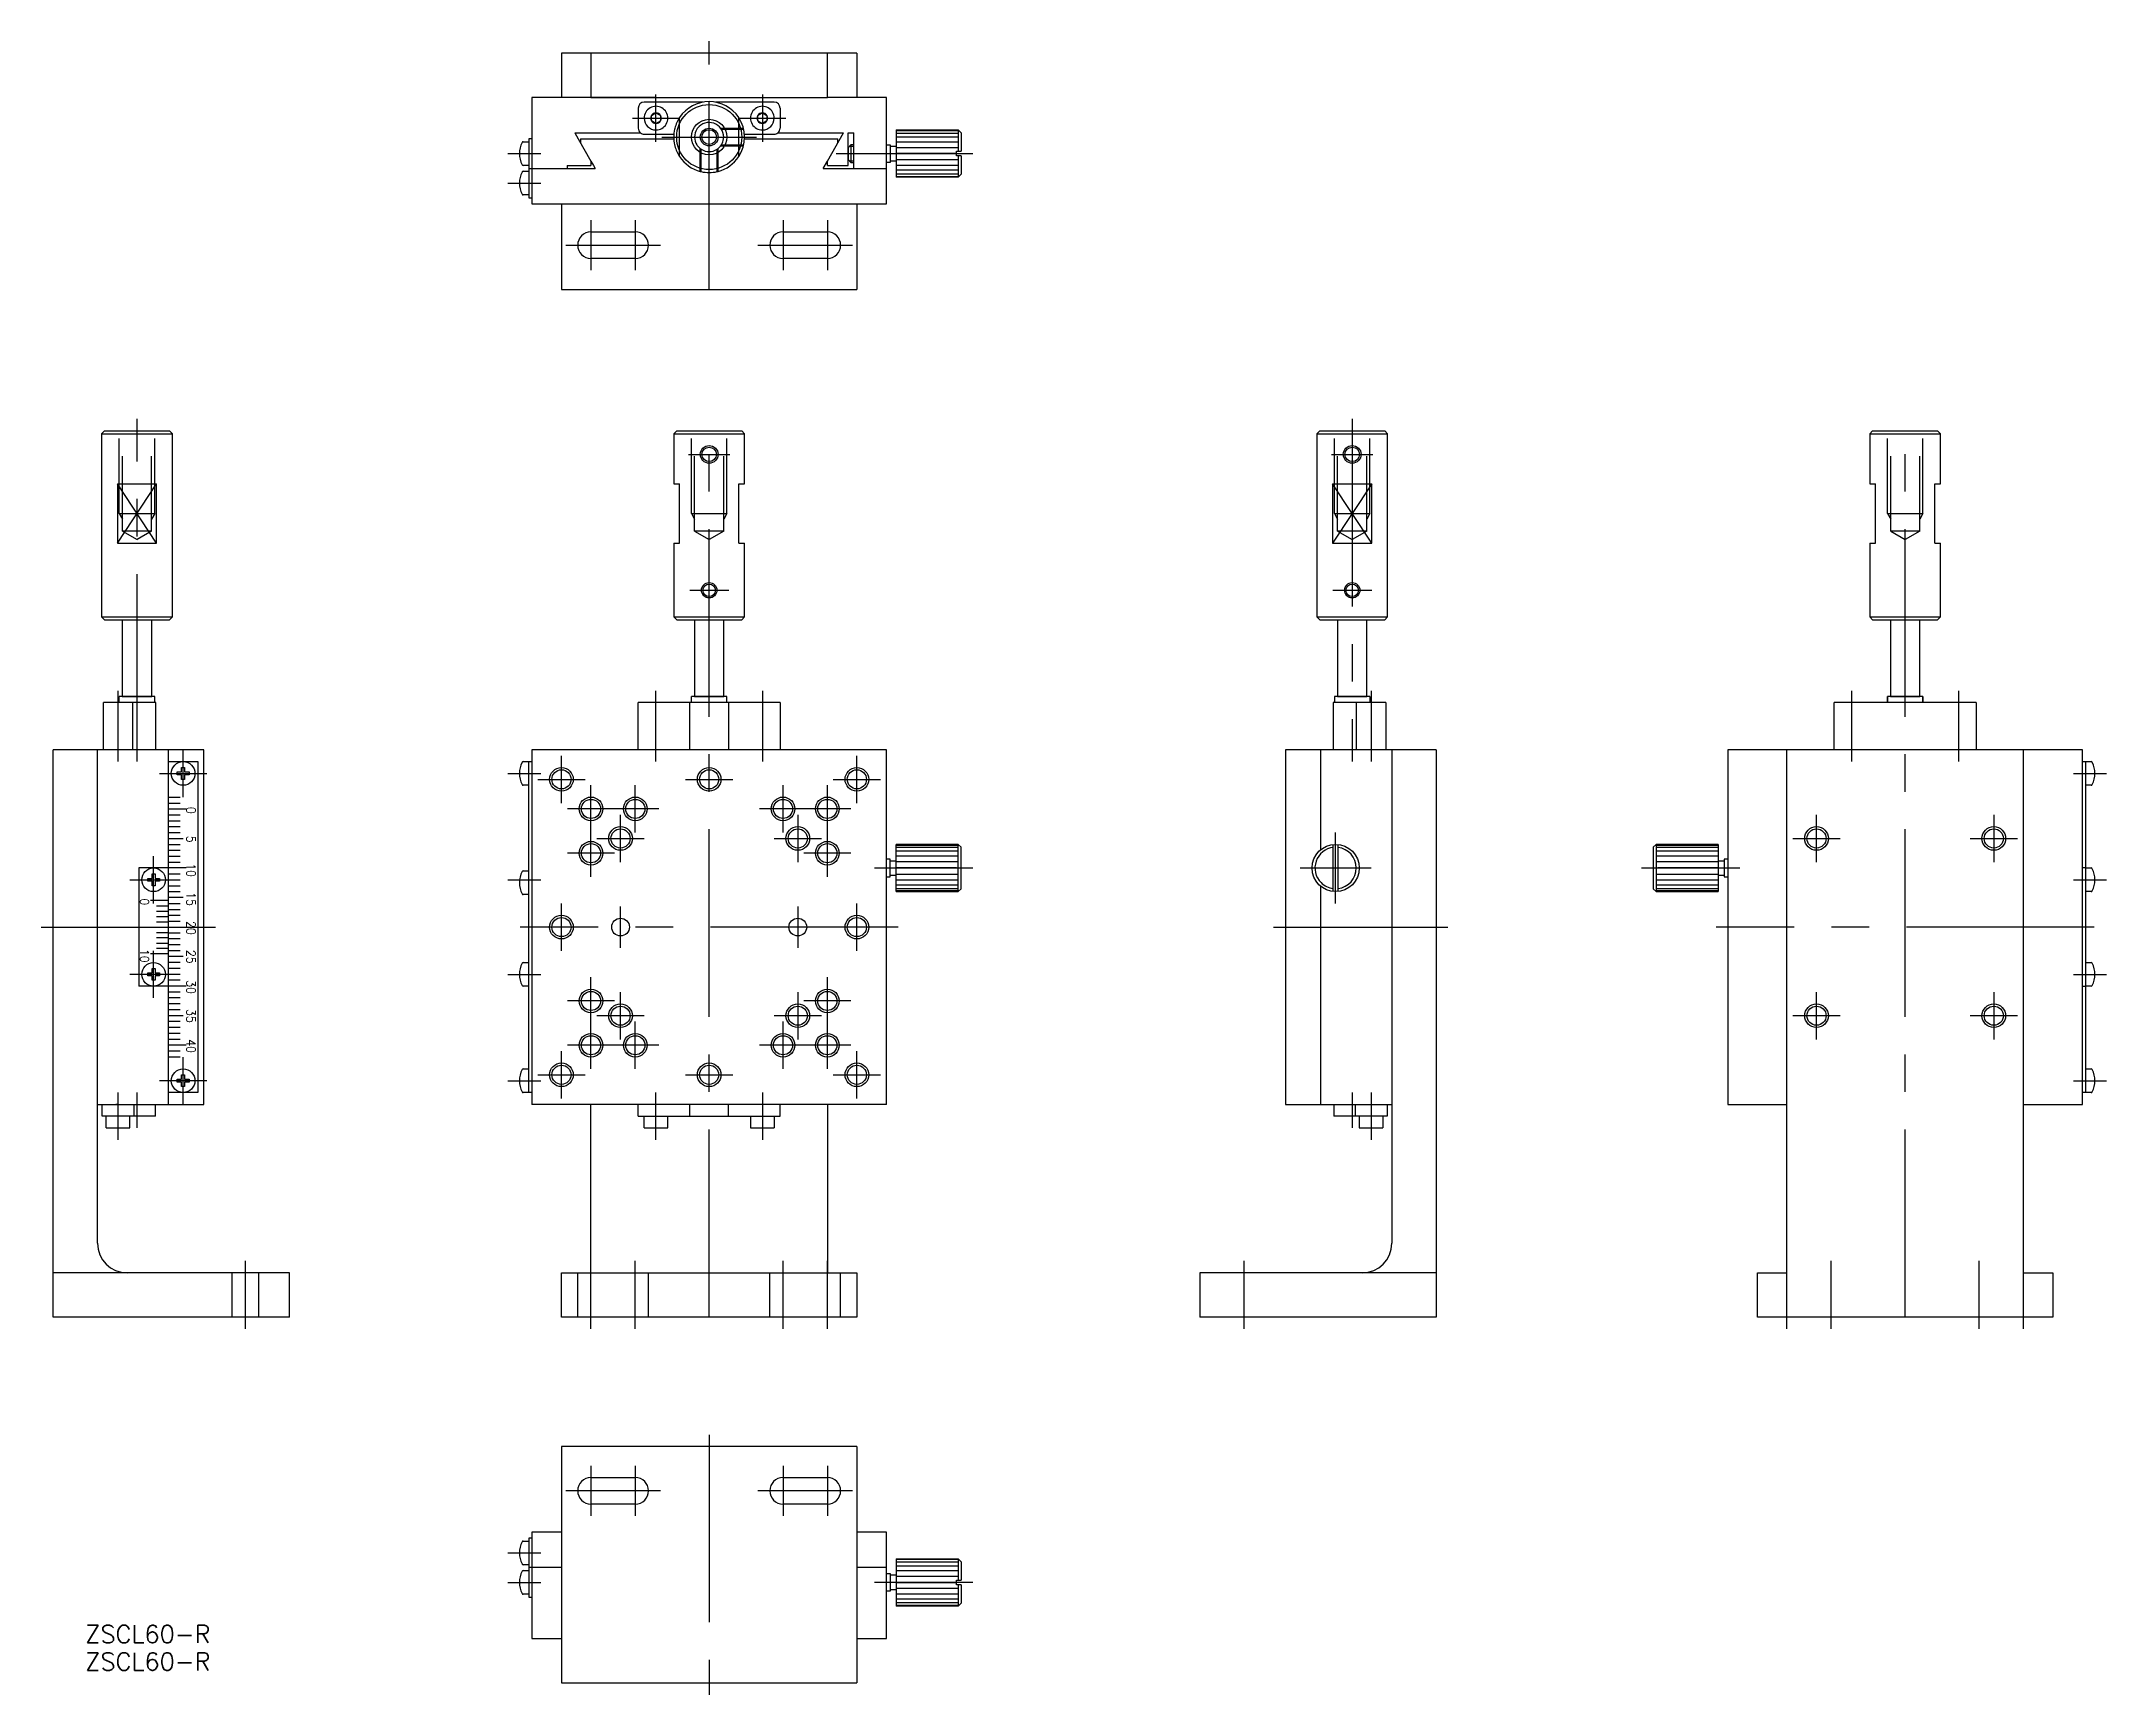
# Model space of a CAD drawing. Extents: x -113 to 237, y -130 to 150.
import ezdxf

# ---------------------------------------------------------------- set-up
doc = ezdxf.new("R2010")
doc.units = 0
doc.linetypes.add('CENTER', pattern=[50.8, 31.75, -6.35, 6.35, -6.35])
doc.linetypes.add('DASHED', pattern=[19.05, 12.7, -6.35])
doc.layers.get('0').update_dxf_attribs({"linetype": 'CONTINUOUS'})
doc.layers.add('CENTER', color=1, linetype='CENTER')
doc.styles.add('CONVERTER_2', font='txt.shx', dxfattribs={"width": 0.9})
doc.styles.get("Standard").update_dxf_attribs({"font": 'txt.shx', "height": 3, "bigfont": 'bigfont.shx'})

msp = doc.modelspace()

# ---------------------------------------------------------------- linework, layer by layer
at = {"color": 7, "linetype": 'CONTINUOUS'}
for p, q in [((25, 147.9), (-25, 147.9)), ((-25, 147.9), (-25, 140.4)), ((-20, 147.9), (-20, 140.4)), ((20, 140.4), (20, 147.9)), ((25, 147.9), (25, 140.4)), ((-30, 140.4), (-30, 127.9)), ((-20, 140.4), (-30, 140.4)), ((-20, 140.4), (20, 140.4)), ((-9, 140.4), (-20, 140.4)), ((30, 140.4), (20, 140.4)), ((30, 128.4), (30, 140.4)), ((-12, 138.6), (-12, 135.2)), ((-1.09, 139.6), (-11, 139.6)), ((-9.78, 137.35), (-9, 137.8)), ((-9.78, 136.45), (-9.78, 137.35)), ((-9, 136), (-9.78, 136.45)), ((-9, 137.8), (-8.22, 137.35)), ((-9, 136), (-8.22, 136.45)), ((-8.22, 137.35), (-8.22, 136.45)), ((11, 139.6), (1.09, 139.6)), ((8.22, 137.35), (9, 137.8)), ((8.22, 136.45), (8.22, 137.35)), ((8.22, 136.45), (9, 136)), ((9, 137.8), (9.78, 137.35)), ((9.78, 136.45), (9, 136)), ((9.78, 137.35), (9.78, 136.45)), ((12, 138.6), (12, 135.2)), ((-31.49, 132.9), (-30.5, 132.9)), ((-30.5, 133.4), (-30.5, 128.4)), ((-30, 133.4), (-30.5, 133.4)), ((-22.75, 134.4), (-11.6, 134.4)), ((-22.75, 134.4), (-22.17, 133.4)), ((-22.17, 133.4), (-20, 129.64)), ((-21.75, 133.4), (-6, 133.4)), ((-21.75, 133.4), (-21.75, 132.67)), ((-11, 134.2), (-5.96, 134.2)), ((5.96, 134.2), (11, 134.2)), ((6, 133.4), (21.75, 133.4)), ((11.6, 134.4), (22.75, 134.4)), ((20, 129.64), (22.75, 134.4)), ((21.75, 132.67), (21.75, 133.4)), ((23.5, 128.9), (23.5, 134.4)), ((23.5, 134.4), (24.5, 134.4)), ((24.5, 128.4), (24.5, 134.4)), ((31.64, 134.9), (42.14, 134.9)), ((31.64, 134.9), (31.64, 132.13)), ((42.14, 134.77), (31.64, 134.77)), ((31.64, 134.37), (42.14, 134.37)), ((31.64, 133.73), (42.14, 133.73)), ((31.64, 132.9), (42.14, 132.9)), ((42.14, 134.9), (42.14, 131.3)), ((42.64, 134.4), (42.14, 134.9)), ((42.64, 134.4), (42.64, 131.3)), ((-20, 129.64), (-19.58, 128.9)), ((-20, 129.64), (-20, 128.9)), ((19.29, 128.4), (20, 129.64)), ((20, 128.9), (20, 129.64)), ((24, 132.4), (23.5, 131.9)), ((23.5, 131.9), (23.5, 129.9)), ((23.5, 130.9), (23.5, 131.9)), ((23.5, 129.9), (24, 129.4)), ((24, 132.4), (24, 129.4)), ((24.5, 132.4), (24, 132.4)), ((24, 129.4), (24.5, 129.4)), ((30, 132.4), (30.64, 132.4)), ((30.64, 129.4), (30, 129.4)), ((30, 128.9), (30, 129.4)), ((30.64, 132.4), (30.64, 129.4)), ((30.64, 132.13), (31.64, 132.13)), ((30.64, 129.68), (31.64, 129.68)), ((31.64, 132.13), (31.64, 130.9)), ((31.64, 131.94), (42.14, 131.94)), ((31.64, 130.9), (31.64, 129.68)), ((41.84, 130.9), (31.64, 130.9)), ((42.14, 129.87), (31.64, 129.87)), ((31.64, 129.68), (31.64, 127.04)), ((41.84, 130.9), (41.84, 131.3)), ((41.84, 131.3), (42.64, 131.3)), ((41.84, 130.5), (41.84, 130.9)), ((42.64, 130.5), (41.84, 130.5)), ((42.14, 130.5), (42.14, 126.9)), ((42.64, 130.5), (42.64, 127.4)), ((-30.5, 128.9), (-31.49, 128.9)), ((-31.49, 127.9), (-30.5, 127.9)), ((-30.5, 128.4), (-19.29, 128.4)), ((-30.5, 128.4), (-30.5, 123.4)), ((-30, 127.9), (-30, 126.4)), ((-30, 126.4), (-30, 122.4)), ((-24.04, 128.9), (-24.04, 128.4)), ((-24.04, 128.9), (-20, 128.9)), ((-19.58, 128.9), (-19.29, 128.4)), ((19.29, 128.4), (30, 128.4)), ((20, 128.9), (23.5, 128.9)), ((30, 122.4), (30, 128.4)), ((42.14, 128.9), (31.64, 128.9)), ((42.14, 128.07), (31.64, 128.07)), ((42.14, 127.44), (31.64, 127.44)), ((31.64, 127.04), (31.64, 126.9)), ((31.64, 127.04), (42.14, 127.04)), ((42.14, 126.9), (31.64, 126.9)), ((42.14, 126.9), (42.64, 127.4)), ((-30.5, 123.9), (-31.49, 123.9)), ((-30.5, 123.4), (-30, 123.4)), ((-30, 122.4), (30, 122.4)), ((-25, 122.4), (-25, 107.9)), ((25, 122.4), (25, 107.9)), ((-20, 117.65), (-12.5, 117.65)), ((12.5, 117.65), (20, 117.65)), ((-12.5, 113.15), (-20, 113.15)), ((20, 113.15), (12.5, 113.15)), ((-25, 107.9), (25, 107.9)), ((-102.32, 84), (-102.82, 83.5)), ((-102.32, 84), (-91.32, 84)), ((-99.82, 84), (-99.28, 84)), ((-99.28, 84), (-94.36, 84)), ((-94.36, 84), (-93.82, 84)), ((-90.82, 83.5), (-91.32, 84)), ((-5.5, 84), (-6, 83.5)), ((-5.5, 84), (-3, 84)), ((-3, 84), (-2.46, 84)), ((-2.46, 84), (2.46, 84)), ((2.46, 84), (3, 84)), ((3, 84), (5.5, 84)), ((6, 83.5), (5.5, 84)), ((103.32, 84), (102.82, 83.5)), ((103.32, 84), (114.32, 84)), ((105.82, 84), (106.36, 84)), ((106.36, 84), (111.28, 84)), ((111.28, 84), (111.82, 84)), ((114.82, 83.5), (114.32, 84)), ((196.9, 84), (196.4, 83.5)), ((196.9, 84), (207.9, 84)), ((199.4, 84), (199.95, 84)), ((199.95, 84), (204.86, 84)), ((204.86, 84), (205.4, 84)), ((208.4, 83.5), (207.9, 84)), ((-102.82, 83.5), (-90.82, 83.5)), ((-102.82, 83.5), (-102.82, 76)), ((-90.82, 76), (-90.82, 83.5)), ((-6, 83.5), (6, 83.5)), ((-6, 83.5), (-6, 76)), ((6, 76), (6, 83.5)), ((102.82, 83.5), (114.82, 83.5)), ((102.82, 83.5), (102.82, 76)), ((114.82, 76), (114.82, 83.5)), ((196.4, 83.5), (208.4, 83.5)), ((196.4, 83.5), (196.4, 76)), ((208.4, 76), (208.4, 83.5)), ((-102.82, 76), (-102.82, 52.5)), ((-100.14, 75), (-96.82, 75)), ((-100.14, 75), (-100.14, 65)), ((-96.82, 75), (-93.51, 75)), ((-93.51, 65), (-93.51, 75)), ((-90.82, 52.5), (-90.82, 76)), ((-6, 76), (-6, 75)), ((-6, 75), (-5, 75)), ((-5, 65), (-5, 75)), ((5, 75), (6, 75)), ((5, 65), (5, 75)), ((6, 75), (6, 76)), ((102.82, 76), (102.82, 52.5)), ((105.51, 75), (105.51, 65)), ((105.51, 75), (108.82, 75)), ((108.82, 75), (112.14, 75)), ((112.14, 65), (112.14, 75)), ((114.82, 52.5), (114.82, 76)), ((196.4, 76), (196.4, 75)), ((196.4, 75), (197.4, 75)), ((197.4, 65), (197.4, 75)), ((207.4, 65), (207.4, 75)), ((207.4, 75), (208.4, 75)), ((208.4, 75), (208.4, 76)), ((-100.14, 65), (-96.82, 65)), ((-96.82, 65), (-93.51, 65)), ((-6, 65), (-6, 52.5)), ((-6, 65), (-5, 65)), ((5, 65), (6, 65)), ((6, 52.5), (6, 65)), ((105.51, 65), (108.82, 65)), ((108.82, 65), (112.14, 65)), ((196.4, 65), (196.4, 52.5)), ((196.4, 65), (197.4, 65)), ((207.4, 65), (208.4, 65)), ((208.4, 52.5), (208.4, 65)), ((-102.82, 52.5), (-90.82, 52.5)), ((-102.82, 52.5), (-102.32, 52)), ((-91.32, 52), (-90.82, 52.5)), ((-6, 52.5), (6, 52.5)), ((-6, 52.5), (-5.5, 52)), ((5.5, 52), (6, 52.5)), ((102.82, 52.5), (114.82, 52.5)), ((102.82, 52.5), (103.32, 52)), ((114.32, 52), (114.82, 52.5)), ((196.4, 52.5), (208.4, 52.5)), ((196.4, 52.5), (196.9, 52)), ((207.9, 52), (208.4, 52.5)), ((-102.32, 52), (-91.32, 52)), ((-99.32, 52), (-99.32, 39)), ((-94.32, 39), (-94.32, 52)), ((-5.5, 52), (5.5, 52)), ((-2.5, 52), (-2.5, 39)), ((2.5, 39), (2.5, 52)), ((103.32, 52), (114.32, 52)), ((106.32, 52), (106.32, 39)), ((111.32, 39), (111.32, 52)), ((196.9, 52), (207.9, 52)), ((199.9, 52), (199.9, 39)), ((204.9, 39), (204.9, 52)), ((-93.82, 39), (-99.82, 39)), ((-93.82, 39), (-99.82, 39)), ((-99.82, 38), (-99.82, 39)), ((-99.32, 39), (-95.59, 39)), ((-99.32, 39), (-98.32, 39)), ((-99.32, 39), (-98.32, 39)), ((-99.32, 39), (-98.05, 39)), ((-98.32, 39), (-98.05, 39)), ((-98.32, 39), (-98.05, 39)), ((-98.05, 39), (-94.32, 39)), ((-95.59, 39), (-95.32, 39)), ((-95.59, 39), (-94.32, 39)), ((-95.59, 39), (-95.32, 39)), ((-95.32, 39), (-94.32, 39)), ((-95.32, 39), (-94.32, 39)), ((-93.82, 38), (-93.82, 39)), ((3, 39), (-3, 39)), ((3, 39), (-3, 39)), ((-3, 38), (-3, 39)), ((-2.5, 39), (-3, 39)), ((-2.5, 39), (-3, 39)), ((-3, 38), (-3, 39)), ((-2.5, 39), (1.23, 39)), ((2.5, 39), (-2.5, 39)), ((2.5, 39), (-2.5, 39)), ((-2.5, 39), (-1.23, 39)), ((-2.5, 39), (-1.5, 39)), ((-2.5, 39), (-1.5, 39)), ((-1.5, 39), (-1.23, 39)), ((-1.5, 39), (-1.23, 39)), ((1.23, 39), (1.5, 39)), ((1.23, 39), (2.5, 39)), ((1.23, 39), (1.5, 39)), ((1.5, 39), (2.5, 39)), ((1.5, 39), (2.5, 39)), ((3, 39), (2.5, 39)), ((3, 39), (2.5, 39)), ((3, 38), (3, 39)), ((3, 38), (3, 39)), ((111.82, 39), (105.82, 39)), ((105.82, 39), (105.82, 38)), ((106.32, 39), (110.05, 39)), ((106.32, 39), (107.59, 39)), ((106.32, 39), (107.32, 39)), ((106.32, 39), (107.32, 39)), ((107.32, 39), (107.59, 39)), ((107.32, 39), (107.59, 39)), ((107.59, 39), (111.32, 39)), ((110.05, 39), (110.32, 39)), ((110.05, 39), (111.32, 39)), ((110.05, 39), (110.32, 39)), ((110.32, 39), (111.32, 39)), ((110.32, 39), (111.32, 39)), ((111.82, 39), (111.82, 38)), ((205.4, 39), (199.4, 39)), ((205.4, 39), (199.4, 39)), ((199.4, 38), (199.4, 39)), ((199.9, 39), (199.4, 39)), ((199.9, 39), (199.4, 39)), ((199.4, 38), (199.4, 39)), ((199.9, 39), (199.4, 39)), ((199.4, 39), (199.4, 38)), ((199.4, 39), (199.4, 38)), ((199.9, 39), (199.4, 39)), ((204.9, 39), (199.9, 39)), ((204.9, 39), (199.9, 39)), ((199.9, 39), (203.63, 39)), ((204.9, 39), (199.9, 39)), ((204.9, 39), (199.9, 39)), ((199.9, 39), (200.9, 39)), ((199.9, 39), (200.9, 39)), ((199.9, 39), (201.18, 39)), ((200.9, 39), (201.18, 39)), ((200.9, 39), (201.18, 39)), ((203.63, 39), (203.9, 39)), ((203.63, 39), (204.9, 39)), ((203.63, 39), (203.9, 39)), ((203.9, 39), (204.9, 39)), ((203.9, 39), (204.9, 39)), ((205.4, 39), (204.9, 39)), ((205.4, 39), (204.9, 39)), ((205.4, 39), (204.9, 39)), ((205.4, 39), (204.9, 39)), ((205.4, 38), (205.4, 39)), ((205.4, 38), (205.4, 39)), ((205.4, 39), (205.4, 38)), ((205.4, 39), (205.4, 38)), ((-97.52, 38), (-102.52, 38)), ((-102.52, 30), (-102.52, 38)), ((-97.52, 30), (-97.52, 38)), ((-93.62, 38), (-97.52, 38)), ((-93.62, 30), (-93.62, 38)), ((-12, 30), (-12, 38)), ((-5, 38), (-12, 38)), ((-3.25, 38), (-5, 38)), ((12, 38), (-3.25, 38)), ((-3.25, 30), (-3.25, 38)), ((3.25, 38), (3.25, 30)), ((12, 38), (12, 30)), ((109.52, 38), (105.62, 38)), ((105.62, 38), (105.62, 30)), ((109.52, 38), (109.52, 30)), ((114.52, 38), (109.52, 38)), ((114.52, 38), (114.52, 30)), ((199.9, 38), (190.4, 38)), ((190.4, 30), (190.4, 38)), ((204.9, 38), (199.9, 38)), ((205.4, 38), (204.9, 38)), ((214.4, 38), (205.4, 38)), ((214.4, 38), (214.4, 30)), ((-111.02, -66), (-111.02, 30)), ((-85.52, 30), (-111.02, 30)), ((-103.52, -30), (-103.52, 30)), ((-103.52, -53.5), (-103.52, 30)), ((-91.52, 18.5), (-91.52, 30)), ((-91.52, 28), (-86.52, 28)), ((-86.52, 28), (-86.52, -28)), ((-85.52, -30), (-85.52, 30)), ((-31.49, 28), (-30.5, 28)), ((-30.5, -28), (-30.5, 28)), ((-30.5, 28), (-30, 28)), ((-30, 30), (-30, -30)), ((30, 30), (-30, 30)), ((30, -30), (30, 30)), ((97.52, 30), (97.52, -30)), ((123.02, 30), (97.52, 30)), ((103.52, 13.12), (103.52, 30)), ((115.52, 30), (115.52, -53.5)), ((115.52, 30), (115.52, -30)), ((115.52, 30), (115.52, -30)), ((123.02, 30), (123.02, -66)), ((232.4, 30), (172.4, 30)), ((172.4, 30), (172.4, -30)), ((182.4, -30), (182.4, 30)), ((222.4, -30), (222.4, 30)), ((232.4, -30), (232.4, 30)), ((232.4, 28), (232.9, 28)), ((232.9, 28), (232.9, -28)), ((232.9, 28), (233.89, 28)), ((-90.02, 25.75), (-90.02, 26.25)), ((-90.02, 26.25), (-89.27, 26.25)), ((-89.27, 25.75), (-90.02, 25.75)), ((-89.27, 26.25), (-89.27, 27)), ((-89.27, 27), (-88.77, 27)), ((-89.27, 25), (-89.27, 25.75)), ((-88.77, 25), (-89.27, 25)), ((-88.77, 27), (-88.77, 26.25)), ((-88.77, 26.25), (-88.02, 26.25)), ((-88.02, 25.75), (-88.77, 25.75)), ((-88.77, 25.75), (-88.77, 25)), ((-88.02, 26.25), (-88.02, 25.75)), ((-91.52, 22), (-89.52, 22)), ((-91.52, 21), (-89.52, 21)), ((-30.5, 24), (-31.49, 24)), ((233.89, 24), (232.9, 24)), ((-91.52, 20), (-88.52, 20)), ((-91.52, 19), (-89.52, 19)), ((-91.52, 6.5), (-91.52, 18.5)), ((-91.52, 18), (-89.52, 18)), ((-91.52, 17), (-89.52, 17)), ((-91.52, 16), (-89.52, 16)), ((-91.52, 15), (-89.02, 15)), ((-91.52, 14), (-89.52, 14)), ((42.14, 14), (31.64, 14)), ((31.64, 13.86), (31.64, 14)), ((42.14, 6), (42.14, 14)), ((42.14, 14), (42.64, 13.5)), ((159.77, 13.5), (160.27, 14)), ((160.27, 14), (160.27, 6)), ((170.77, 14), (160.27, 14)), ((170.77, 14), (170.77, 13.86)), ((-91.52, 13), (-89.52, 13)), ((-91.52, 12), (-89.52, 12)), ((-91.52, 11), (-89.52, 11)), ((30.64, 11.5), (30, 11.5)), ((30.64, 8.5), (30.64, 11.5)), ((30.64, 11.23), (31.64, 11.23)), ((31.64, 13.86), (42.14, 13.86)), ((31.64, 11.23), (31.64, 13.86)), ((42.14, 13.46), (31.64, 13.46)), ((42.14, 12.83), (31.64, 12.83)), ((42.14, 12), (31.64, 12)), ((31.64, 10), (31.64, 11.23)), ((42.14, 11.04), (31.64, 11.04)), ((42.64, 6.5), (42.64, 13.5)), ((105.62, 6.02), (105.62, 13.98)), ((106.42, 6.02), (106.42, 13.98)), ((159.77, 13.5), (159.77, 6.5)), ((160.27, 13.86), (170.77, 13.86)), ((170.77, 13.46), (160.27, 13.46)), ((170.77, 12.83), (160.27, 12.83)), ((170.77, 12), (160.27, 12)), ((170.77, 11.04), (160.27, 11.04)), ((170.77, 13.86), (170.77, 11.23)), ((170.77, 11.23), (170.77, 10)), ((170.77, 11.23), (171.77, 11.23)), ((171.77, 11.5), (171.77, 8.5)), ((172.4, 11.5), (171.77, 11.5)), ((-96.52, 10), (-96.52, -10)), ((-88.52, 10), (-96.52, 10)), ((-95.02, 7.75), (-95.02, 8.25)), ((-95.02, 8.25), (-94.27, 8.25)), ((-94.27, 7.75), (-95.02, 7.75)), ((-94.27, 8.25), (-94.27, 9)), ((-94.27, 9), (-93.77, 9)), ((-94.27, 7), (-94.27, 7.75)), ((-93.77, 7), (-94.27, 7)), ((-93.77, 9), (-93.77, 8.25)), ((-93.77, 8.25), (-93.02, 8.25)), ((-93.02, 7.75), (-93.77, 7.75)), ((-93.77, 7.75), (-93.77, 7)), ((-93.02, 8.25), (-93.02, 7.75)), ((-91.52, 9), (-89.52, 9)), ((-91.52, 8), (-89.52, 8)), ((-91.52, 7), (-89.52, 7)), ((-31.49, 9.5), (-30.5, 9.5)), ((30, 8.5), (30.64, 8.5)), ((30.64, 8.78), (31.64, 8.78)), ((31.64, 8.78), (31.64, 10)), ((41.84, 10), (31.64, 10)), ((31.64, 8.96), (42.14, 8.96)), ((31.64, 6), (31.64, 8.78)), ((31.64, 8), (42.14, 8)), ((31.64, 7.17), (42.14, 7.17)), ((160.27, 8.96), (170.77, 8.96)), ((160.27, 8), (170.77, 8)), ((160.27, 7.17), (170.77, 7.17)), ((170.77, 10), (160.57, 10)), ((170.77, 10), (170.77, 8.78)), ((170.77, 8.78), (171.77, 8.78)), ((170.77, 8.78), (170.77, 6)), ((171.77, 8.5), (172.4, 8.5)), ((232.9, 10), (232.4, 10)), ((232.9, 10), (233.89, 10)), ((-91.52, 4.5), (-94.52, 4.5)), ((-93.52, 3.6), (-91.52, 3.6)), ((-91.52, -7.5), (-91.52, 6.5)), ((-91.52, 6), (-89.52, 6)), ((-89.02, 5), (-91.52, 5)), ((-91.52, 4), (-89.52, 4)), ((-30.5, 5.5), (-31.49, 5.5)), ((31.64, 6.54), (42.14, 6.54)), ((42.14, 6.14), (31.64, 6.14)), ((31.64, 6), (42.14, 6)), ((42.64, 6.5), (42.14, 6)), ((103.52, -30), (103.52, 6.88)), ((160.27, 6), (159.77, 6.5)), ((160.27, 6.54), (170.77, 6.54)), ((170.77, 6.14), (160.27, 6.14)), ((160.27, 6), (170.77, 6)), ((233.89, 6), (232.9, 6)), ((-94.02, 0), (-91.52, 0)), ((-93.52, 2.7), (-91.52, 2.7)), ((-93.52, 1.8), (-91.52, 1.8)), ((-93.52, 0.9), (-91.52, 0.9)), ((-91.52, 3), (-89.52, 3)), ((-91.52, 2), (-89.52, 2)), ((-91.52, 1), (-89.52, 1)), ((-91.52, 0), (-88.52, 0)), ((-93.52, -0.9), (-91.52, -0.9)), ((-91.52, -1.8), (-93.52, -1.8)), ((-93.52, -2.7), (-91.52, -2.7)), ((-91.52, -1), (-89.52, -1)), ((-89.52, -2), (-91.52, -2)), ((-89.52, -3), (-91.52, -3)), ((-91.52, -4.5), (-94.52, -4.5)), ((-91.52, -3.6), (-93.52, -3.6)), ((-89.52, -4), (-91.52, -4)), ((-89.02, -5), (-91.52, -5)), ((-89.52, -6), (-91.52, -6)), ((-31.49, -6), (-30.5, -6)), ((232.9, -6), (233.89, -6)), ((-88.52, -10), (-96.52, -10)), ((-95.02, -8.25), (-95.02, -7.75)), ((-95.02, -7.75), (-94.27, -7.75)), ((-94.27, -8.25), (-95.02, -8.25)), ((-94.27, -7), (-93.77, -7)), ((-94.27, -7.75), (-94.27, -7)), ((-94.27, -9), (-94.27, -8.25)), ((-93.77, -9), (-94.27, -9)), ((-93.77, -7), (-93.77, -7.75)), ((-93.77, -7.75), (-93.02, -7.75)), ((-93.77, -8.25), (-93.77, -9)), ((-93.02, -8.25), (-93.77, -8.25)), ((-93.02, -7.75), (-93.02, -8.25)), ((-89.52, -7), (-91.52, -7)), ((-91.52, -17.5), (-91.52, -7.5)), ((-89.52, -8), (-91.52, -8)), ((-89.52, -9), (-91.52, -9)), ((-30.5, -10), (-31.49, -10)), ((232.4, -10), (232.9, -10)), ((233.89, -10), (232.9, -10)), ((-89.52, -11), (-91.52, -11)), ((-89.52, -12), (-91.52, -12)), ((-89.52, -13), (-91.52, -13)), ((-89.52, -14), (-91.52, -14)), ((-89.02, -15), (-91.52, -15)), ((-89.52, -16), (-91.52, -16)), ((-89.52, -17), (-91.52, -17)), ((-91.52, -30), (-91.52, -17.5)), ((-89.52, -18), (-91.52, -18)), ((-89.52, -19), (-91.52, -19)), ((-88.52, -20), (-91.52, -20)), ((-89.52, -21), (-91.52, -21)), ((-89.52, -22), (-91.52, -22)), ((-31.49, -24), (-30.5, -24)), ((232.9, -24), (233.89, -24)), ((-90.02, -25.75), (-89.27, -25.75)), ((-90.02, -26.25), (-90.02, -25.75)), ((-89.27, -26.25), (-90.02, -26.25)), ((-89.27, -25.75), (-89.27, -25)), ((-89.27, -25), (-88.77, -25)), ((-89.27, -27), (-89.27, -26.25)), ((-88.77, -27), (-89.27, -27)), ((-88.77, -25), (-88.77, -25.75)), ((-88.77, -25.75), (-88.02, -25.75)), ((-88.77, -26.25), (-88.77, -27)), ((-88.02, -26.25), (-88.77, -26.25)), ((-88.02, -25.75), (-88.02, -26.25)), ((-103.52, -30), (-102.72, -30)), ((-103.52, -30), (-100.02, -30)), ((-102.72, -32), (-102.72, -30)), ((-102.72, -30), (-99.82, -30)), ((-100.82, -30), (-100.12, -30)), ((-100.12, -30), (-100.42, -30)), ((-100.02, -30), (-100.02, -30)), ((-100.02, -30), (-93.72, -30)), ((-97.32, -32), (-97.32, -30)), ((-97.32, -30), (-85.52, -30)), ((-93.72, -32), (-93.72, -30)), ((-93.72, -32), (-93.72, -30)), ((-86.52, -28), (-91.52, -28)), ((-30.5, -28), (-31.49, -28)), ((-30, -28), (-30.5, -28)), ((30, -30), (-30, -30)), ((-20, -58.5), (-20, -30)), ((-12, -32), (-12, -30)), ((-3.25, -32), (-3.25, -30)), ((3.25, -32), (3.25, -30)), ((12, -32), (12, -30)), ((20, -30), (20, -58.5)), ((97.52, -30), (101.52, -30)), ((101.52, -30), (112.42, -30)), ((105.72, -30), (112.02, -30)), ((105.72, -30), (105.72, -32)), ((105.72, -30), (105.72, -32)), ((109.32, -30), (109.32, -32)), ((111.82, -30), (114.72, -30)), ((114.72, -30), (114.72, -32)), ((114.72, -30), (115.52, -30)), ((172.4, -30), (182.4, -30)), ((182.4, -58.5), (182.4, -30)), ((222.4, -30), (232.4, -30)), ((222.4, -58.5), (222.4, -30)), ((232.9, -28), (232.4, -28)), ((233.89, -28), (232.9, -28)), ((-100.02, -32), (-102.72, -32)), ((-102.02, -34), (-102.02, -32)), ((-102.02, -34), (-100.02, -34)), ((-93.72, -32), (-100.02, -32)), ((-100.02, -34), (-98.02, -34)), ((-98.02, -34), (-98.02, -32)), ((-12, -32), (-5, -32)), ((-11, -34), (-11, -32)), ((-11, -34), (-7, -34)), ((-7, -34), (-7, -32)), ((-5, -32), (-3.5, -32)), ((-3.5, -32), (-3.25, -32)), ((-3.25, -32), (3.25, -32)), ((3.25, -32), (3.5, -32)), ((3.5, -32), (5, -32)), ((5, -32), (12, -32)), ((7, -32), (7, -34)), ((7, -34), (11, -34)), ((11, -32), (12, -32)), ((11, -32), (11, -34)), ((112.02, -32), (105.72, -32)), ((110.02, -32), (110.02, -34)), ((110.02, -34), (112.02, -34)), ((114.72, -32), (112.02, -32)), ((112.02, -34), (114.02, -34)), ((114.02, -32), (114.02, -34)), ((-71.02, -58.5), (-111.02, -58.5)), ((-71.02, -66), (-71.02, -58.5)), ((-25, -58.5), (25, -58.5)), ((-25, -66), (-25, -58.5)), ((25, -58.5), (25, -66)), ((123.02, -58.5), (83.02, -58.5)), ((83.02, -58.5), (83.02, -66)), ((177.4, -66), (177.4, -58.5)), ((177.4, -58.5), (182.4, -58.5)), ((222.4, -58.5), (227.4, -58.5)), ((227.4, -58.5), (227.4, -66)), ((-71.02, -66), (-111.02, -66)), ((25, -66), (-25, -66)), ((123.02, -66), (83.02, -66)), ((227.4, -66), (177.4, -66)), ((-25, -87.9), (-25, -120.4)), ((25, -87.9), (-25, -87.9)), ((25, -87.9), (25, -120.4)), ((-20, -93.15), (-12.5, -93.15)), ((12.5, -93.15), (20, -93.15)), ((-12.5, -97.65), (-20, -97.65)), ((20, -97.65), (12.5, -97.65)), ((-31.49, -103.9), (-30.5, -103.9)), ((-30.5, -103.4), (-30.5, -108.4)), ((-30, -103.4), (-30.5, -103.4)), ((-30, -102.4), (-30, -106.4)), ((-25, -102.4), (-30, -102.4)), ((30, -102.4), (25, -102.4)), ((30, -108.4), (30, -102.4)), ((-30.5, -107.9), (-31.49, -107.9)), ((-30, -106.4), (-30, -107.9)), ((-30, -107.9), (-30, -120.4)), ((31.64, -106.9), (42.14, -106.9)), ((31.64, -106.9), (31.64, -107.04)), ((31.64, -107.04), (31.64, -109.68)), ((42.14, -107.04), (31.64, -107.04)), ((31.64, -107.44), (42.14, -107.44)), ((31.64, -108.07), (42.14, -108.07)), ((42.64, -107.4), (42.14, -106.9)), ((42.14, -106.9), (42.14, -110.5)), ((42.64, -107.4), (42.64, -110.5)), ((-31.49, -108.9), (-30.5, -108.9)), ((-25, -108.4), (-30.5, -108.4)), ((-30.5, -108.4), (-30.5, -113.4)), ((30, -108.4), (25, -108.4)), ((30, -120.4), (30, -108.4)), ((30, -109.4), (30, -108.9)), ((30, -109.4), (30.64, -109.4)), ((30.64, -109.4), (30.64, -112.4)), ((31.64, -109.68), (30.64, -109.68)), ((31.64, -108.9), (42.14, -108.9)), ((31.64, -109.68), (31.64, -110.9)), ((31.64, -109.87), (42.14, -109.87)), ((31.64, -110.9), (41.84, -110.9)), ((31.64, -110.9), (31.64, -112.13)), ((41.84, -110.5), (42.64, -110.5)), ((41.84, -110.9), (41.84, -110.5)), ((41.84, -111.3), (41.84, -110.9)), ((42.64, -111.3), (41.84, -111.3)), ((42.14, -111.3), (42.14, -114.9)), ((42.64, -111.3), (42.64, -114.4)), ((-30.5, -112.9), (-31.49, -112.9)), ((-30.5, -113.4), (-30, -113.4)), ((30.64, -112.4), (30, -112.4)), ((31.64, -112.13), (30.64, -112.13)), ((42.14, -111.94), (31.64, -111.94)), ((31.64, -112.13), (31.64, -114.9)), ((42.14, -112.9), (31.64, -112.9)), ((42.14, -113.73), (31.64, -113.73)), ((42.14, -114.37), (31.64, -114.37)), ((31.64, -114.77), (42.14, -114.77)), ((42.14, -114.9), (31.64, -114.9)), ((42.14, -114.9), (42.64, -114.4)), ((-30, -120.4), (-25, -120.4)), ((-25, -120.4), (-25, -127.9)), ((25, -120.4), (25, -127.9)), ((25, -120.4), (30, -120.4)), ((-25, -127.9), (25, -127.9))]:
    msp.add_line(p, q, dxfattribs=at)
at = {"color": 3, "linetype": 'DASHED'}
for p, q in [((-5, 130.39), (-5, 137.02)), ((5, 130.39), (5, 137.02)), ((1.95, 135.2), (5.81, 135.2)), ((2.06, 135.04), (5.85, 135.04)), ((-1.5, 127.89), (-1.5, 131.76)), ((-1.34, 127.85), (-1.34, 131.64)), ((1.34, 127.85), (1.34, 131.64)), ((1.5, 127.89), (1.5, 131.76)), ((1.95, 132.2), (5.81, 132.2)), ((2.06, 132.37), (5.85, 132.37)), ((-99.82, 70), (-99.82, 84)), ((-99.28, 67), (-99.28, 84)), ((-94.36, 67), (-94.36, 84)), ((-93.82, 70), (-93.82, 84)), ((-3, 70), (-3, 84)), ((-2.46, 67), (-2.46, 84)), ((2.46, 67), (2.46, 84)), ((3, 70), (3, 84)), ((105.82, 70), (105.82, 84)), ((106.36, 67), (106.36, 84)), ((111.28, 67), (111.28, 84)), ((111.82, 70), (111.82, 84)), ((199.4, 70), (199.4, 84)), ((199.95, 67), (199.95, 84)), ((204.86, 67), (204.86, 84)), ((205.4, 70), (205.4, 84)), ((-99.82, 70), (-93.82, 70)), ((-99.82, 70), (-99.28, 69.06)), ((-93.82, 70), (-94.36, 69.06)), ((-3, 70), (3, 70)), ((-3, 70), (-2.46, 69.06)), ((3, 70), (2.46, 69.06)), ((105.82, 70), (111.82, 70)), ((105.82, 70), (106.36, 69.06)), ((111.82, 70), (111.28, 69.06)), ((199.4, 70), (205.4, 70)), ((199.4, 70), (199.95, 69.06)), ((205.4, 70), (204.86, 69.06)), ((-99.28, 67), (-96.82, 65.58)), ((-94.36, 67), (-99.28, 67)), ((-94.36, 67), (-96.82, 65.58)), ((2.46, 67), (-2.46, 67)), ((-2.46, 67), (0, 65.58)), ((2.46, 67), (0, 65.58)), ((111.28, 67), (106.36, 67)), ((106.36, 67), (108.82, 65.58)), ((111.28, 67), (108.82, 65.58)), ((204.86, 67), (199.95, 67)), ((199.95, 67), (202.4, 65.58)), ((204.86, 67), (202.4, 65.58)), ((-80.77, -58.5), (-80.77, -66)), ((-76.27, -58.5), (-76.27, -66)), ((-22.25, -66), (-22.25, -58.5)), ((-10.25, -66), (-10.25, -58.5)), ((10.25, -66), (10.25, -58.5)), ((22.25, -66), (22.25, -58.5))]:
    msp.add_line(p, q, dxfattribs=at)
at = {"color": 3, "linetype": 'CONTINUOUS'}
for p, q in [((23.73, 132.13), (24.5, 132.13)), ((23.73, 129.67), (24.5, 129.67)), ((-100.14, 65), (-93.51, 75)), ((-93.51, 65), (-100.14, 75)), ((112.14, 75), (105.51, 65)), ((112.14, 65), (105.51, 75))]:
    msp.add_line(p, q, dxfattribs=at)
at = {"color": 7, "linetype": 'CONTINUOUS'}
for centre, radius in [((0, 133.7), 5.5), ((0, 133.7), 1.5), ((0, 133.7), 1.25), ((0, 80), 1.23), ((108.82, 80), 1.23), ((0, 57), 1.06), ((108.82, 57), 1.06), ((-89.02, 26), 2), ((-25, 25), 1.62), ((0, 25), 1.62), ((25, 25), 1.62), ((-20, 20), 1.62), ((-12.5, 20), 1.62), ((12.5, 20), 1.62), ((20, 20), 1.62), ((-20, 12.5), 1.62), ((-15, 15), 1.62), ((15, 15), 1.62), ((20, 12.5), 1.62), ((106.02, 10), 4), ((187.4, 15), 1.62), ((217.4, 15), 1.62), ((-94.02, 8), 2), ((-25, 0), 1.62), ((-15, 0), 1.5), ((15, 0), 1.5), ((25, 0), 1.62), ((-94.02, -8), 2), ((-20, -12.5), 1.62), ((-15, -15), 1.62), ((15, -15), 1.62), ((20, -12.5), 1.62), ((187.4, -15), 1.62), ((217.4, -15), 1.62), ((-20, -20), 1.62), ((-12.5, -20), 1.62), ((12.5, -20), 1.62), ((20, -20), 1.62), ((-89.02, -26), 2), ((-25, -25), 1.62), ((0, -25), 1.62), ((25, -25), 1.62)]:
    msp.add_circle(centre, radius, dxfattribs=at)
at = {"color": 3, "linetype": 'CONTINUOUS'}
for centre, radius in [((0, 133.7), 3), ((0, 80), 1.5), ((108.82, 80), 1.5), ((0, 57), 1.3), ((108.82, 57), 1.3), ((-25, 25), 2), ((0, 25), 2), ((25, 25), 2), ((-20, 20), 2), ((-12.5, 20), 2), ((12.5, 20), 2), ((20, 20), 2), ((-20, 12.5), 2), ((-15, 15), 2), ((-15, 15), 2), ((15, 15), 2), ((15, 15), 2), ((20, 12.5), 2), ((187.4, 15), 2), ((217.4, 15), 2), ((-25, 0), 2), ((25, 0), 2), ((-20, -12.5), 2), ((-15, -15), 2), ((15, -15), 2), ((20, -12.5), 2), ((187.4, -15), 2), ((217.4, -15), 2), ((-20, -20), 2), ((-12.5, -20), 2), ((12.5, -20), 2), ((20, -20), 2), ((-25, -25), 2), ((0, -25), 2), ((25, -25), 2)]:
    msp.add_circle(centre, radius, dxfattribs=at)
at = {"color": 7, "linetype": 'CONTINUOUS'}
for centre, radius, start, end in [((-11, 138.6), 1, 90, 180), ((-9, 136.9), 2, 150, 180), ((-9, 136.9), 2, 180, 270), ((-9, 136.9), 2, 90, 150), ((-9, 136.9), 0.9, 150, 210), ((-9, 136.9), 0.9, 90, 150), ((-9, 136.9), 0.9, 210, 270), ((-9, 136.9), 2, 30, 90), ((-9, 136.9), 0.9, 30, 90), ((-9, 136.9), 0.9, 270, 330), ((-9, 136.9), 0.9, 330, 30), ((-9, 136.9), 2, 330, 30), ((0, 133.7), 6, 146.4427, 165.5225), ((0, 133.7), 6, 33.5573, 146.4427), ((0, 133.7), 6, 326.4427, 33.5573), ((9, 136.9), 2, 150, 210), ((9, 136.9), 2, 90, 150), ((9, 136.9), 0.9, 150, 210), ((9, 136.9), 0.9, 90, 150), ((9, 136.9), 0.9, 210, 270), ((9, 136.9), 2, 30, 90), ((9, 136.9), 0.9, 30, 90), ((9, 136.9), 2, 270, 0), ((9, 136.9), 0.9, 270, 330), ((9, 136.9), 0.9, 330, 30), ((9, 136.9), 2, 0, 30), ((11, 138.6), 1, 0, 90), ((-31.49, 132.7), 0.2, 90, 154.3284), ((-11, 135.2), 1, 180, 233.1301), ((-11, 135.2), 1, 233.1301, 270), ((-9, 136.9), 2, 270, 330), ((0, 133.7), 6, 167.1196, 192.8804), ((0, 133.7), 6, 165.5225, 167.1196), ((0, 133.7), 2.46, 147.0415, 212.9585), ((0, 133.7), 2.46, 142.4012, 147.0415), ((0, 133.7), 2.46, 0, 142.4012), ((0, 133.7), 2.46, 307.5988, 0), ((9, 136.9), 2, 210, 270), ((11, 135.2), 1, 270, 306.8699), ((11, 135.2), 1, 306.8699, 0), ((-27.75, 130.9), 4.35, 154.3284, 205.6716), ((0, 133.7), 6, 192.8804, 194.4775), ((0, 133.7), 6, 194.4775, 213.5573), ((0, 133.7), 6, 213.5573, 255.5225), ((0, 133.7), 2.46, 212.9585, 217.5988), ((0, 133.7), 2.46, 217.5988, 232.4012), ((0, 133.7), 2.46, 232.4012, 237.0415), ((0, 133.7), 2.46, 237.0415, 302.9585), ((0, 133.7), 2.46, 302.9585, 307.5988), ((0, 133.7), 6, 284.4775, 326.4427), ((-27.75, 125.9), 4.35, 154.3284, 205.6716), ((-31.49, 129.1), 0.2, 205.6716, 270), ((-31.49, 127.7), 0.2, 90, 154.3284), ((0, 133.7), 6, 255.5225, 257.1196), ((0, 133.7), 6, 257.1196, 282.8804), ((0, 133.7), 6, 282.8804, 284.4775), ((-31.49, 124.1), 0.2, 205.6716, 270), ((-20, 115.4), 2.25, 90, 270), ((-12.5, 115.4), 2.25, 270, 90), ((12.5, 115.4), 2.25, 90, 270), ((20, 115.4), 2.25, 270, 90), ((-31.49, 27.8), 0.2, 90, 154.3284), ((233.89, 27.8), 0.2, 25.6716, 90), ((-27.75, 26), 4.35, 154.3284, 205.6716), ((230.15, 26), 4.35, 334.3284, 25.6716), ((-31.49, 24.2), 0.2, 205.6716, 270), ((233.89, 24.2), 0.2, 270, 334.3284), ((106.02, 10), 3.5, 96.5624, 225), ((106.02, 10), 3.5, 276.5624, 83.4376), ((-27.75, 7.5), 4.35, 154.3284, 205.6716), ((-31.49, 9.3), 0.2, 90, 154.3284), ((106.02, 10), 3.5, 225, 263.4376), ((233.89, 9.8), 0.2, 25.6716, 90), ((230.15, 8), 4.35, 334.3284, 25.6716), ((-31.49, 5.7), 0.2, 205.6716, 270), ((233.89, 6.2), 0.2, 270, 334.3284), ((-27.75, -8), 4.35, 154.3284, 205.6716), ((-31.49, -6.2), 0.2, 90, 154.3284), ((233.89, -6.2), 0.2, 25.6716, 90), ((230.15, -8), 4.35, 334.3284, 25.6716), ((-31.49, -9.8), 0.2, 205.6716, 270), ((233.89, -9.8), 0.2, 270, 334.3284), ((-27.75, -26), 4.35, 154.3284, 205.6716), ((-31.49, -24.2), 0.2, 90, 154.3284), ((233.89, -24.2), 0.2, 25.6716, 90), ((230.15, -26), 4.35, 334.3284, 25.6716), ((-31.49, -27.8), 0.2, 205.6716, 270), ((233.89, -27.8), 0.2, 270, 334.3284), ((-98.52, -53.5), 5, 180, 270), ((110.52, -53.5), 5, 270, 0), ((-20, -95.4), 2.25, 90, 270), ((-12.5, -95.4), 2.25, 270, 90), ((12.5, -95.4), 2.25, 90, 270), ((20, -95.4), 2.25, 270, 90), ((-27.75, -105.9), 4.35, 154.3284, 205.6716), ((-31.49, -104.1), 0.2, 90, 154.3284), ((-31.49, -107.7), 0.2, 205.6716, 270), ((-27.75, -110.9), 4.35, 154.3284, 205.6716), ((-31.49, -109.1), 0.2, 90, 154.3284), ((-31.49, -112.7), 0.2, 205.6716, 270)]:
    msp.add_arc(centre, radius, start, end, dxfattribs=at)
at = {"layer": 'CENTER', "color": 1, "linetype": 'CENTER'}
for p, q in [((0, 107.9), (0, 149.9)), ((-9, 132.9), (-9, 140.9)), ((9, 140.9), (9, 132.9)), ((-13, 136.9), (-5, 136.9)), ((5, 136.9), (13, 136.9)), ((-8, 133.7), (8, 133.7)), ((-6, 133.7), (6, 133.7)), ((-34.1, 130.9), (-28.5, 130.9)), ((21.5, 130.9), (44.64, 130.9)), ((-34.1, 125.9), (-28.5, 125.9)), ((-20, 119.65), (-20, 111.15)), ((-12.5, 119.65), (-12.5, 111.15)), ((12.5, 119.65), (12.5, 111.15)), ((20, 119.65), (20, 111.15)), ((-24.25, 115.4), (-8.25, 115.4)), ((8.25, 115.4), (24.25, 115.4)), ((-96.82, 28), (-96.82, 86)), ((0, -66), (0, 86)), ((108.82, 86), (108.82, 28)), ((202.4, -66), (202.4, 86)), ((-3.5, 80), (3.5, 80)), ((105.32, 80), (112.32, 80)), ((-3.3, 57), (3.3, 57)), ((105.52, 57), (112.12, 57)), ((-100.02, 28), (-100.02, 40)), ((-9, 28), (-9, 40)), ((9, 40), (9, 28)), ((112.02, 40), (112.02, 28)), ((193.4, 28), (193.4, 40)), ((211.4, 40), (211.4, 28)), ((-89.02, 22), (-89.02, 30)), ((-25, 21), (-25, 29)), ((25, 21), (25, 29)), ((-93.02, 26), (-85.02, 26)), ((-34.1, 26), (-28.5, 26)), ((-29, 25), (-21, 25)), ((-4, 25), (4, 25)), ((21, 25), (29, 25)), ((230.9, 26), (236.5, 26)), ((-20, 8.5), (-20, 24)), ((-12.5, 16), (-12.5, 24)), ((12.5, 16), (12.5, 24)), ((20, 8.5), (20, 24)), ((-8.5, 20), (-24, 20)), ((-15, 11), (-15, 19)), ((24, 20), (8.5, 20)), ((15, 19), (15, 11)), ((187.4, 11), (187.4, 19)), ((217.4, 19), (217.4, 11)), ((-19, 15), (-11, 15)), ((11, 15), (19, 15)), ((106.02, 4), (106.02, 16)), ((183.4, 15), (191.4, 15)), ((213.4, 15), (221.4, 15)), ((-94.02, 4), (-94.02, 12)), ((-16, 12.5), (-24, 12.5)), ((24, 12.5), (16, 12.5)), ((-98.02, 8), (-90.02, 8)), ((-34.1, 8), (-28.5, 8)), ((28, 10), (44.64, 10)), ((100.02, 10), (112.02, 10)), ((157.77, 10), (174.4, 10)), ((230.9, 8), (236.5, 8)), ((-25, -4), (-25, 4)), ((-15, -3.5), (-15, 3.5)), ((15, 3.5), (15, -3.5)), ((25, -4), (25, 4)), ((-113.02, 0), (-83.52, 0)), ((32, 0), (-32, 0)), ((95.52, 0), (125.02, 0)), ((234.4, 0), (170.4, 0)), ((-94.02, -12), (-94.02, -4)), ((-90.02, -8), (-98.02, -8)), ((-92.02, -8), (-96.02, -8)), ((-34.1, -8), (-28.5, -8)), ((-20, -24), (-20, -8.5)), ((20, -24), (20, -8.5)), ((230.9, -8), (236.5, -8)), ((-16, -12.5), (-24, -12.5)), ((-15, -19), (-15, -11)), ((15, -11), (15, -19)), ((24, -12.5), (16, -12.5)), ((187.4, -19), (187.4, -11)), ((217.4, -11), (217.4, -19)), ((-11, -15), (-19, -15)), ((-12.5, -24), (-12.5, -16)), ((19, -15), (11, -15)), ((12.5, -24), (12.5, -16)), ((191.4, -15), (183.4, -15)), ((221.4, -15), (213.4, -15)), ((-8.5, -20), (-24, -20)), ((24, -20), (8.5, -20)), ((-89.02, -30), (-89.02, -22)), ((-25, -29), (-25, -21)), ((25, -29), (25, -21)), ((-85.02, -26), (-93.02, -26)), ((-34.1, -26), (-28.5, -26)), ((-29, -25), (-21, -25)), ((-4, -25), (4, -25)), ((21, -25), (29, -25)), ((230.9, -26), (236.5, -26)), ((-100.02, -36), (-100.02, -28)), ((-96.82, -34), (-96.82, -28)), ((-9, -36), (-9, -28)), ((9, -28), (9, -36)), ((108.82, -28), (108.82, -34)), ((112.02, -28), (112.02, -36)), ((-78.52, -56.5), (-78.52, -68)), ((-20, -68), (-20, -56.5)), ((-12.5, -68), (-12.5, -56.5)), ((12.5, -68), (12.5, -56.5)), ((20, -68), (20, -56.5)), ((90.52, -68), (90.52, -56.5)), ((182.4, -68), (182.4, -56.5)), ((189.9, -68), (189.9, -56.5)), ((214.9, -68), (214.9, -56.5)), ((222.4, -68), (222.4, -56.5)), ((0, -85.9), (0, -129.9)), ((-20, -91.15), (-20, -99.65)), ((-12.5, -91.15), (-12.5, -99.65)), ((12.5, -91.15), (12.5, -99.65)), ((20, -91.15), (20, -99.65)), ((-8.25, -95.4), (-24.25, -95.4)), ((24.25, -95.4), (8.25, -95.4)), ((-34.1, -105.9), (-28.5, -105.9)), ((-34.1, -110.9), (-28.5, -110.9)), ((44.64, -110.9), (28, -110.9))]:
    msp.add_line(p, q, dxfattribs=at)

# ---------------------------------------------------------------- texts
at = {"color": 7, "linetype": 'CONTINUOUS', "style": 'CONVERTER_2', "width": 0.9}
for s, p in [('0', (-88.44, 20.34)), ('5', (-88.44, 15.45)), ('10', (-88.44, 10.79)), ('0', (-96.3, 4.84)), ('15', (-88.44, 5.9)), ('20', (-88.44, 1.01)), ('10', (-96.3, -3.71)), ('25', (-88.44, -3.87)), ('30', (-88.44, -8.99)), ('35', (-88.44, -13.88)), ('40', (-88.44, -18.99))]:
    msp.add_text(s, height=1.5, rotation=270, dxfattribs=at).set_placement(p)
at = {"color": 7, "linetype": 'CONTINUOUS'}
for p in [(-105.59, -121.15), (-105.59, -125.8)]:
    msp.add_text('ZSCL60-R', height=3, dxfattribs=at).set_placement(p)

doc.saveas('drawing.dxf')
